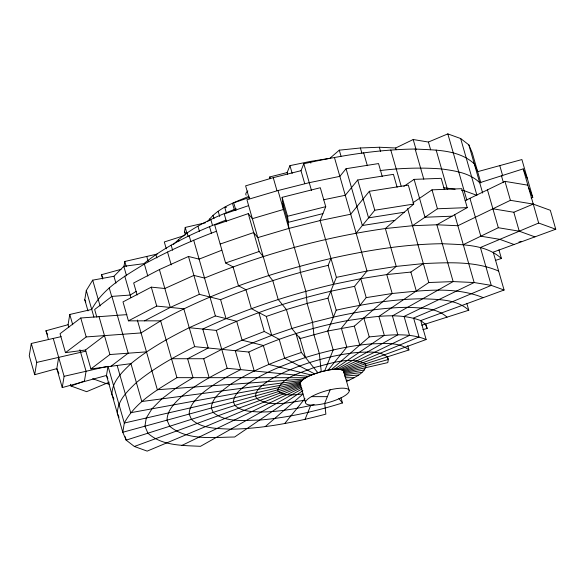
<?xml version="1.0" encoding="UTF-8"?>
<svg xmlns="http://www.w3.org/2000/svg" width="585" height="585" viewBox="0 0 585 585"><rect width="100%" height="100%" fill="white"/><g stroke="black" fill="none" stroke-linecap="round" stroke-linejoin="round"><path stroke-width="0.88" d="M61.147 336.624L31.29 343.475L29.25 355.76L34.683 374.7L56.811 368.638L58.675 357.377M34.683 374.7L36.716 362.407L31.29 343.475M68.818 327.286L68.079 324.704L69.776 314.467L91.728 309.428C102.894 288.317 124.744 276.171 144.356 264.047C167.493 251.353 191.602 240.53 216.326 231.309M300.902 386.546L147.171 451.115L134.36 446.472L126.163 440.132L122.784 432.264L124.312 423.043L108.02 366.239L106.492 375.453L62.237 387.577L64.101 376.309L53.242 338.437M87.984 310.898L84.774 299.71L86.302 290.489L92.693 280.156L113.943 276.274L123.815 266.321L143.83 263.674C168.122 244.077 197.021 231.294 225.942 220.121M84.364 381.515L86.061 371.27L79.889 349.757M123.896 266.855L124.788 261.48L157.285 254.029M185.54 234.973L184.553 231.528L185.233 227.433L205.437 222.805M134.36 446.472L301.092 385.354L299.805 383.775C303.432 376.045 313.948 374.466 321.275 371.643C328.404 370.305 336.872 367.066 343.688 370.78L343.892 372.674L387.811 362.605L388.316 359.526L387.577 356.945M287.623 174.293L287.133 172.575L289.948 165.635L310.35 161.416L329.83 158.33L339.293 150.169L360.397 147.983L379.343 147.244L395.679 147.99L413.193 139.523L428.41 142.045L447.832 133.885L460.644 138.528L468.841 144.868L472.219 152.736L480.855 182.864M304.705 183.595L301.004 170.681L303.812 163.741C340.397 155.632 377.588 149.475 415.138 149.029C435.203 150.14 458.457 149.343 474.274 163.8L477.645 171.676L521.9 159.551L532.767 197.423L531.063 197.891M324.748 403.723L325.874 414.129C294.84 422.348 263.045 428.717 230.841 429.178C217.459 428.432 201.964 428.966 191.419 419.328L189.167 414.078C189.277 405.405 196.033 399.16 201.847 393.581C213.642 383.848 227.068 376.426 240.706 369.625L235.28 350.693L252.72 342.839L271.733 335.38L266.299 316.448L251.374 308.646L245.949 289.714L238.483 285.809L233.057 266.877L225.591 262.979L214.732 225.108L248.252 213.635L252.369 218.68L283.447 209.474L282.131 197.335L320.302 187.727L325.728 206.666L320.105 220.552L336.39 277.356L327.951 298.182L333.384 317.121C357.771 311.717 382.568 307.608 407.599 307.315C420.981 308.054 436.476 307.52 447.02 317.165M498.654 271.082C474.991 260.888 448.505 262.519 423.35 263.586L410.875 272.062L386.765 274.57L360.784 278.679L333.582 284.303L328.148 265.363L330.964 258.424C367.548 250.314 404.74 244.157 442.289 243.711C462.355 244.822 485.601 244.025 501.418 258.482L495.327 260.427M113.951 399.116L111.925 394.392C112.086 381.376 122.221 372.009 130.945 363.643C148.641 349.048 168.78 337.911 189.233 327.71L216.311 330.408C252.844 313.092 291.462 300.507 330.766 291.242L336.2 310.182L327.761 331.008L333.187 349.94L324.748 370.773M305.056 419.365L310.679 405.485L314.152 404.608M324.587 403.504L330.145 389.793M207.617 221.708C217.189 208.063 234.38 202.542 249.093 196.209M346.517 381.53C353.625 377.603 364.038 374.327 366.188 365.588L365.442 363.841C349.669 355.797 329.845 363.943 313.714 367.621C301.611 372.93 283.001 376.272 277.678 389.837L278.431 391.584C285.385 396.732 294.994 394.495 303.015 394.034L265.166 426.67M382.239 176.48L378.532 163.566L346.064 168.707L339.848 176.356L309.246 182.674L278.014 190.534L246.936 199.741L268.654 275.491L272.764 280.537L278.197 299.469L286.416 309.56L291.842 328.499L300.068 338.591L327.761 331.008L354.349 326.137L392.191 293.502C422.275 290.621 454.406 286.021 483.239 297.655M397.127 187.258L393.427 174.345L357.706 179.997L345.274 195.288L323.417 199.807M330.964 258.424C272.054 272.471 213.927 291.718 160.648 320.851L128.422 320.843L122.996 301.904L151.303 287.147L164.838 288.493L193.906 275.411L204.538 278.065C262.489 254.27 323.308 237.291 385.361 228.538L413.749 204.055L408.315 185.123L369.347 191.295L350.707 214.227L320.105 220.552L288.873 228.413L257.795 237.612L253.685 232.567L220.165 244.04M356.133 233.166L374.78 210.227L413.749 204.055M330.766 291.242L354.568 286.328L367 271.038L396.221 266.409L423.35 263.586M119.04 417.259L117.351 413.324C117.519 400.316 127.654 390.948 136.378 382.583C154.067 367.98 174.206 356.843 194.666 346.649L248.815 352.038C280.164 337.252 313.56 327.052 347.57 320.551C371.526 317.172 397.325 311.805 420.717 320.58L504.08 290.021L493.221 252.15L555.75 229.225L550.317 210.293L533.235 204.099L510.405 200.319L457.858 225.73L436.856 224.772L412.491 225.715L385.361 228.538L396.221 266.409L386.765 274.57L392.191 293.502L366.21 297.619L341.362 328.2L346.788 347.132L328.148 370.071M284.654 423.584L304.99 398.56M173.489 244.428C190.622 227.068 213.949 217.686 236.179 208.691M331.395 369.552L369.237 336.916C388.038 335.117 408.125 332.236 426.143 339.512L420.717 320.58L425.266 324.097L427.145 328.47L422.889 329.64M126.916 314.628L80.759 317.999L60.043 333.706L65.476 352.645L85.49 349.998L104.481 335.6M136.225 291.337L130.192 295.059L111.91 296.39L94.646 309.48L96.861 317.231M65.476 352.645L86.192 336.938L141.058 332.931L160.648 320.851L176.933 377.661L305.823 377.705M85.49 349.998L90.916 368.938L109.907 354.539L146.484 351.863M110.931 366.29L128.195 353.201L111.91 296.39M403.833 186.344L414.107 179.368L441.185 178.323L444.388 189.511M412.937 202.79L432.015 189.833L461.792 188.684L467.225 207.617L436.856 224.772L453.148 281.582L474.15 282.54L491.268 285.378L504.08 290.021M412.491 225.715L437.441 208.772L467.225 207.617M337.121 369.135L397.851 334.825L392.418 315.893L453.148 281.582L428.783 282.526L378.883 316.412L384.308 335.351L334.408 369.237M302.854 390.67L234.607 437.017C213.086 437.185 187.514 440.988 169.665 426.26L167.039 420.14C167.171 410.019 175.054 402.736 181.833 396.228C195.595 384.872 211.258 376.214 227.17 368.279L308.397 376.367M176.933 377.661C157.321 389.785 135.471 401.932 124.312 423.043L299.973 382.751M302.196 388.864L200.472 446.333C182.637 445.346 161.972 446.048 147.91 433.2L144.912 426.202L146.272 418.004L151.954 408.82L161.818 398.875L175.632 388.403L193.043 377.669L187.617 358.729L208.202 347.995L202.776 329.062C244.523 309.275 288.654 294.891 333.582 284.303M221.752 250.241L199.105 259.126L188.48 256.471L159.412 269.561L133.673 282.972L137.131 295.023M128.422 320.843L156.729 306.079L183.807 308.778L194.666 346.649M144.532 320.843L170.272 307.432L199.339 294.343L220.596 299.659C255.426 285.261 291.469 273.97 328.148 265.363M171.507 358.722L203.726 358.737L221.744 349.347L242.088 340.185L264.266 331.483L279.191 339.278L284.624 358.217L314.474 373.815M317.823 372.667L301.385 352.484C276.749 360.601 252.303 370.151 230.497 384.396C222.636 390.524 212.026 397.025 211.295 408.016L213.174 412.388C225.92 422.904 244.186 420.191 259.557 420.074C287.769 417.741 315.498 411.357 342.488 402.941L341.004 397.778M465.17 200.633L504.979 181.387L527.802 185.167M463.291 244.669L498.318 227.726L519.246 231.192L534.909 236.867M181.803 445.478L301.231 387.723M339.454 369.245L409.515 335.359L404.081 316.419L474.15 282.54L454.647 214.541M189.233 327.71L215.397 315.937L236.662 321.245L242.088 340.185L263.352 345.494L268.778 364.433L311.3 375.058M109.271 382.166L86.617 391.679L70.953 386.005L70.456 384.286M492.892 208.786L513.813 212.253L533.235 204.099M555.75 229.225L538.661 223.039L480.409 247.506L491.268 285.378L413.595 317.999L419.028 336.931L341.355 369.559M70.953 386.005L84.291 381.113M342.773 370.071L426.143 339.512M249.649 197.379L233.722 202.827L235.945 210.578M248.53 205.649L224.23 213.964L226.446 221.715M225.591 262.979L259.118 251.506L263.228 256.552M266.299 316.448L286.416 309.56L307.132 303.425L327.951 298.182M271.733 335.38L291.842 328.499L312.565 322.364L333.384 317.121M343.688 370.78L408.944 349.969C398.743 341.56 384.133 343.731 371.833 343.819C349.267 345.691 327.081 350.795 305.494 357.53C285.787 364.024 266.233 371.665 248.786 383.058C242.497 387.957 234.007 393.164 233.422 401.953L234.921 405.456C241.956 411.884 252.289 411.526 261.202 412.023C277.89 411.825 294.423 409.091 310.679 405.485M184.312 235.587L164.305 241.963L166.279 248.852M527.334 178.491L523.209 168.868L479.7 182.739C469.623 172.743 454.969 170.879 441.573 168.926C421.024 167.398 400.367 168.085 379.928 170.601M421.785 325.209L468.775 310.226L466.801 303.337M300.185 384.645L126.163 440.132L125.175 436.688M301.004 170.681L273.246 177.672L245.612 185.854L249.32 198.761M102.704 279.016L101.476 274.709L121.044 269.349M48.416 339.373L45.952 330.766L68.079 324.704M518.939 242.058L521.498 241.356M299.805 383.775L122.784 432.264L106.492 375.453L107.845 378.605M344.06 371.65L388.316 359.526L387.197 356.908C379.541 350.598 368.587 352.228 359.358 352.294C342.43 353.691 325.794 357.53 309.604 362.576C294.825 367.446 280.156 373.179 267.074 381.72C262.358 385.398 255.989 389.296 255.55 395.899L256.676 398.517C270.789 407.716 289.429 402.1 304.997 400.294M269.97 178.674L269.78 176.941L287.133 172.575M288.873 228.413L287.564 216.274L325.728 206.666M322.92 213.605L288.222 222.344L282.789 203.405M36.716 362.407L85.9 351.132M64.101 376.309L107.143 366.437M336.39 277.356L367 271.038L334.415 157.416M336.2 310.182C364.652 303.871 393.581 299.081 422.779 298.738C438.392 299.6 456.475 298.979 468.775 310.226M300.69 381.603L130.704 412.71L117.132 365.369M344.068 373.661L364.433 369.932M404.286 212.216L368.565 217.876L357.706 179.997M394.824 220.377L362.349 225.517L346.064 168.707M90.916 368.938L130.945 363.643L141.804 401.515L301.918 380.36M344.558 374.722L361.961 372.426M303.644 379.051L157.343 389.734L137.351 320.017M344.58 376.06L358.51 375.043M452.044 216.194L424.966 217.24L414.107 179.368M226.527 207.273L224.735 207.273L226.212 212.435M345.208 377.72L354.159 377.727M311.454 396.645L327.366 396.652M443.35 187.69L455.108 189.204M346.305 380.14L349.011 380.411M461.419 190.249L464.117 190.695L476.936 195.339L460.644 138.528M109.49 384.096L106.031 383.526L92.635 378.671M514.069 244.508L499.824 239.345L480.804 236.194L469.945 198.322M338.89 398.531L342.488 402.941M528.635 187.8L532.767 197.423M184.553 231.528L185.752 234.329M101.476 274.709L102.806 277.824M84.774 299.71L85.79 302.072M45.952 330.766L47.67 334.774M58.873 373.449L56.811 368.638L62.237 387.577M523.209 168.868L538.661 223.039M504.979 181.387L510.405 200.319M513.813 212.253L519.246 231.192M499.773 165.613L502.734 175.946M501.455 175.8L503.429 182.688M487.459 189.854L498.318 227.726M468.841 144.868L482.662 193.065M498.954 249.875L501.418 258.482M447.832 133.885L466.83 200.165M436.139 149.987L447.496 189.584M428.41 142.045L430.633 149.789M432.015 189.833L437.441 208.772M413.193 139.523L416.154 149.848M415.138 149.029L423.781 179.156M395.679 147.99L396.169 149.716M390.773 149.972L401.142 186.118M407.555 208.501L428.783 282.526M379.343 147.244L380.579 151.552M410.875 272.062L416.308 290.994M425.909 324.17L427.145 328.47M363.643 152.787L367.343 165.701M360.397 147.983L361.874 153.146M369.347 191.295L374.78 210.227M407.708 345.669L408.944 349.969M339.293 150.169L341.018 156.195M360.784 278.679L366.21 297.619M363.811 317.977L369.237 336.916M354.568 286.328L360.002 305.26M310.35 161.416L310.84 163.142M354.349 326.137L359.775 345.077M303.812 163.741L311.469 190.425M289.948 165.635L292.164 173.379M349.223 390.663A22.683 5.945 -16 0 0 315.878 394.451A22.683 5.945 -16 0 0 316.997 404.835A22.683 5.945 -16 0 0 349.223 390.663L343.79 371.724A22.683 5.945 -16 0 0 319.571 372.206A22.683 5.945 -16 0 0 300.449 384.564M342.905 369.23L343.644 371.811M282.131 197.335L287.564 216.274M278.014 190.534L299.739 266.285L300.39 272.354L305.823 291.286L307.132 303.425L312.565 322.364L313.882 334.503L319.308 353.435L321.275 371.643M273.246 177.672L276.946 190.578M269.78 176.941L270.277 178.666M299.571 336.872L305.494 357.53M295.952 333.545L301.385 352.484M300.076 383.702L305.509 402.634M248.252 213.635L259.118 251.506M232.45 203.244L234.424 210.132M258.841 312.544L264.266 331.483M218.205 211.295L219.682 216.457M213.02 215.221L214.008 218.666M210.805 219.485L212.538 225.51M248.815 352.038L254.248 370.978M209.32 218.951L209.818 220.677M209.51 226.57L211.485 233.452M220.596 299.659L226.029 318.591M197.942 226.198L199.419 231.36M193.679 240.194L215.397 315.937M189.16 235.726L190.893 241.751M216.311 330.408L227.17 368.279M187.054 232.903L188.041 236.347M185.233 227.433L186.959 233.459M188.48 256.471L199.339 294.343M178.425 239.448L178.915 241.174M171.149 245.122L172.626 250.285M203.726 358.737L209.159 377.669M167.515 251.967L171.222 264.881M155.91 254.512L156.897 257.956M159.412 269.561L170.272 307.432M146.747 256.442L148.224 261.612M151.303 287.147L156.729 306.079M144.356 264.047L147.815 276.091M124.788 261.48L126.272 266.643M123.815 266.321L126.528 275.791M124.766 276.12L130.938 297.641M113.943 276.274L115.918 283.155M109.227 287.9L111.698 296.507M92.693 280.156L100.101 305.984M99.048 316.668L109.907 354.539M86.302 290.489L93.951 317.172M80.759 317.999L86.192 336.938M69.776 314.467L72.737 324.792M246.153 195.2A22.683 5.945 -16 0 1 247.864 190.966"/></g></svg>
